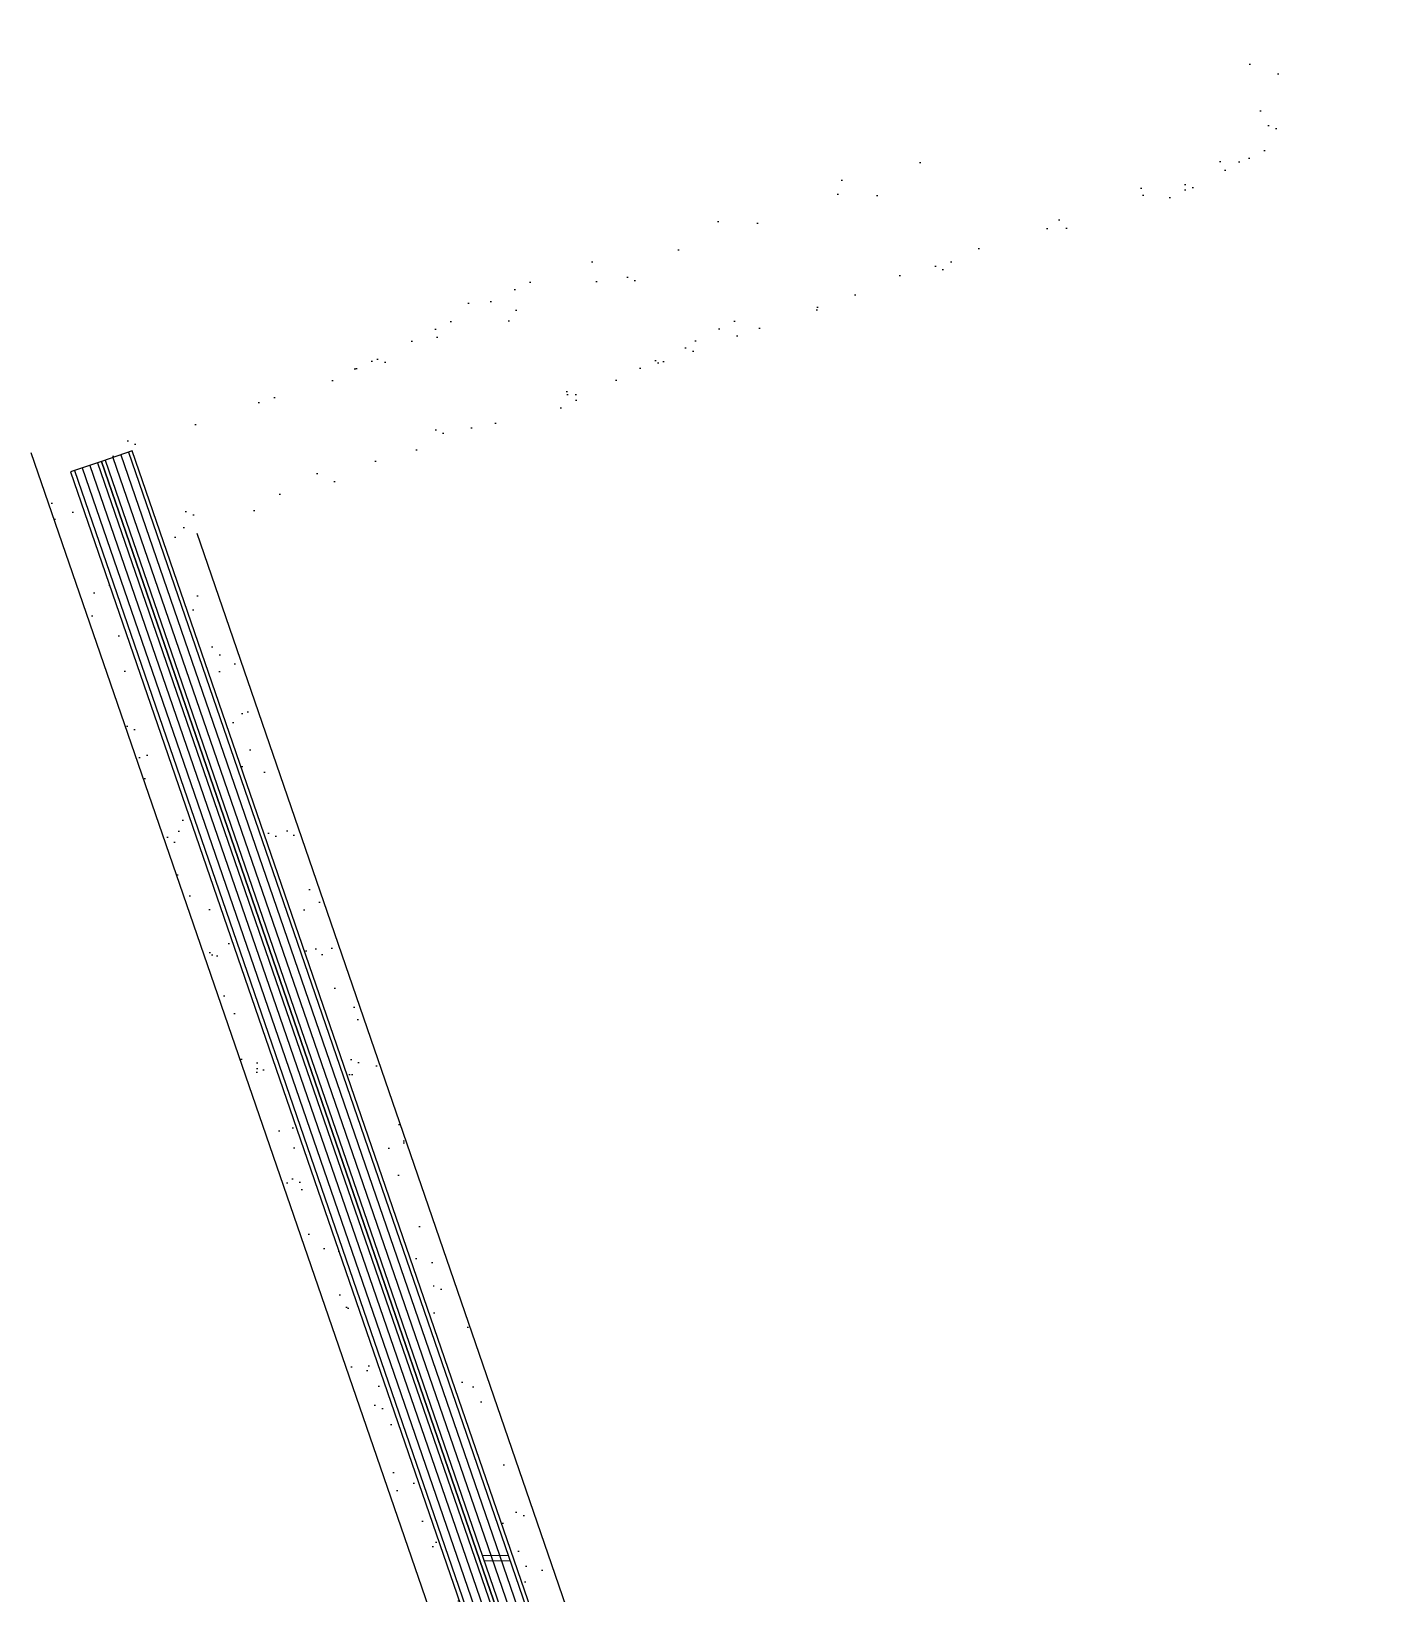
# Model space of a CAD drawing. Extents: x 760773 to 1075934, y 719259 to 1013331.
# Drawn here: x 823833 to 824664, y 824819 to 825778 of the extents above; entities that cross this region are included whole.
import ezdxf

# ---------------------------------------------------------------- set-up
doc = ezdxf.new("R2010")
doc.units = 0
doc.header["$MEASUREMENT"] = 0
for name, color, linetype in [('MED', 7, 'Continuous'), ('THICK', 1, 'Continuous'), ('THIN', 2, 'Continuous')]:
    doc.layers.add(name, color=color, linetype=linetype)

msp = doc.modelspace()

# ---------------------------------------------------------------- hatches: boundary and pattern name
at = {"layer": 'THIN'}
h = msp.add_hatch(dxfattribs=at)
h.set_pattern_fill('AR-SAND', color=256, scale=20)
h.set_pattern_definition([(236.5, (816338.855, 818894.37), (13.73748, -36.02678), [0, -30.4, 0, -34, 0, -32.5]), (206.5, (816338.855, 818894.37), (-15.09112, -64.8915), [0, -16.4, 0, -27.4, 0, -10.5]), (166.5, (816362.115, 818902.38), (-58.85273, -20.38432), [0, -10, 0, -36, 0, -47]), (156.5, (816362.115, 818902.38), (-51.1321, -36.17115), [0, -5, 0, -23.6, 0, -27])])
h.paths.add_polyline_path([(824182.0134, 824687.20916), (824201.86929, 824694.04609), (823934.9034, 825469.37132), (824615.67677, 825703.78039), (824591.52613, 825715.55945), (823908.86171, 825480.49924)])
h.paths.add_polyline_path([(824591.52613, 825715.55945), (824615.67677, 825703.78039), (824590.28246, 825777.53084), (824578.5034, 825753.38019), (824585.01476, 825734.46982)])
h = msp.add_hatch(dxfattribs=at)
h.set_pattern_fill('AR-SAND', color=256, scale=20)
h.set_pattern_definition([(236.5, (816149.75, 818829.256), (13.73748, -36.02678), [0, -30.4, 0, -34, 0, -32.5]), (206.5, (816149.75, 818829.256), (-15.09112, -64.8915), [0, -16.4, 0, -27.4, 0, -10.5]), (166.5, (816173.01, 818837.265), (-58.85273, -20.38432), [0, -10, 0, -36, 0, -47]), (156.5, (816173.01, 818837.265), (-51.1321, -36.17115), [0, -5, 0, -23.6, 0, -27])])
h.paths.add_polyline_path([(824126.2278, 824668.00063), (824144.19265, 824674.18643), (823857.36711, 825507.18829), (823833.21646, 825518.96735)])
h.paths.add_polyline_path([(823857.36711, 825507.18829), (823876.27748, 825513.69966), (823895.18785, 825520.21102), (823895.83899, 825518.31998), (824389.39968, 825688.26656), (824401.17874, 825712.41721), (824400.52761, 825714.30825), (823833.21646, 825518.96735)])

# ---------------------------------------------------------------- linework, layer by layer
at = {"layer": 'MED'}
msp.add_line((824201.86929, 824694.04609), (823934.9034, 825469.37132), dxfattribs=at)
at = {"layer": 'MED', "flags": 128}
for points in [[(824664.17983, 823286.89615), (823895.18785, 825520.21102), (823876.27748, 825513.69966), (824645.26946, 823280.38478), (824664.17983, 823286.89615)], [(824645.26946, 823280.38478), (823876.27748, 825513.69966), (823857.36711, 825507.18829), (824626.35909, 823273.87342), (824645.26946, 823280.38478)]]:
    msp.add_lwpolyline(points, dxfattribs=at)
at = {"layer": 'THICK'}
msp.add_line((824126.2278, 824668.00063), (823833.21646, 825518.96735), dxfattribs=at)
at = {"layer": 'THIN'}
for p, q in [((823883.36887, 825516.14142), (824652.36085, 823282.82654)), ((823888.09646, 825517.76926), (824657.08844, 823284.45438)), ((823892.82405, 825519.3971), (824661.81604, 823286.08222)), ((823859.7309, 825508.00221), (824628.72289, 823274.68734)), ((823864.4585, 825509.63006), (824633.45048, 823276.31518)), ((823869.18609, 825511.2579), (824638.17807, 823277.94302)), ((823873.91368, 825512.88574), (824642.90566, 823279.57086)), ((823878.64128, 825514.51358), (824647.63326, 823281.1987)), ((824125.86162, 824842.60685), (824110.05582, 824842.43695)), ((824127.0104, 824839.27057), (824111.20459, 824839.10066))]:
    msp.add_line(p, q, dxfattribs=at)

doc.saveas('drawing.dxf')
